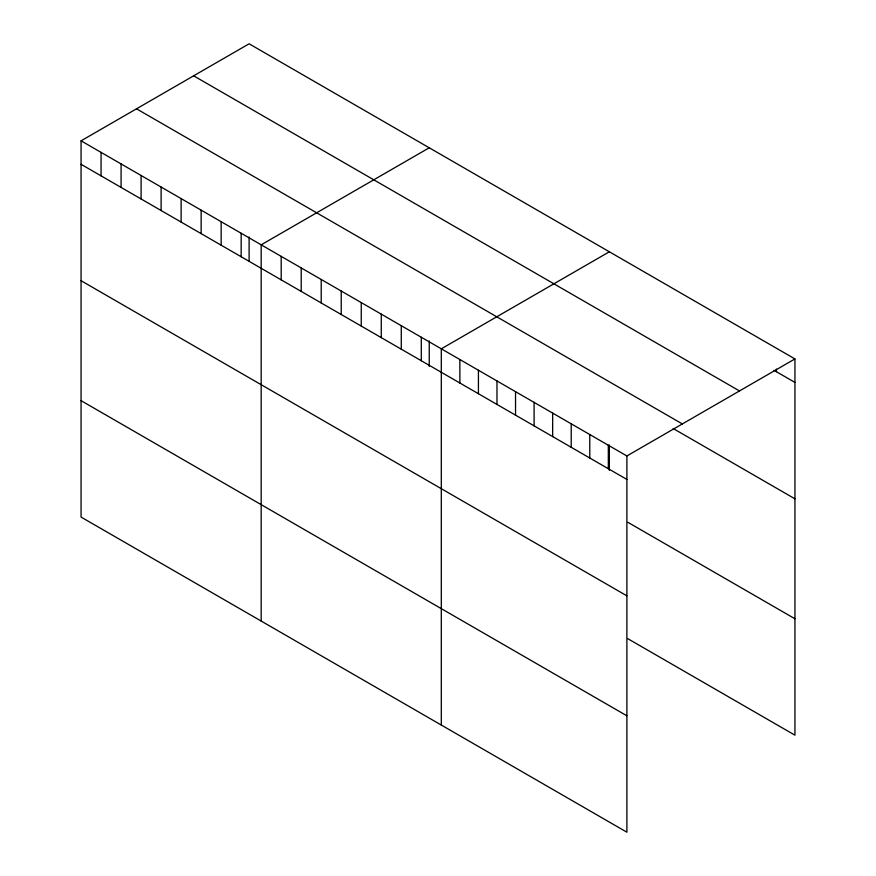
<?xml version="1.0" encoding="UTF-8"?>
<svg xmlns="http://www.w3.org/2000/svg" width="876" height="876" viewBox="0 0 876 876"><rect width="100%" height="100%" fill="white"/><g stroke="black" fill="none" stroke-linecap="round" stroke-linejoin="round"><path stroke-width="1.31" d="M81.063 140.828L626.887 455.958L626.887 832.2L81.063 517.07L81.063 140.828L249.112 43.8L794.937 358.93L794.937 735.172L627.917 638.746M429.24 147.792L261.179 244.82L261.179 621.062M609.357 251.784L441.307 348.812L441.307 725.054M626.887 455.958L794.937 358.93M774.066 370.362L794.937 382.418M193.651 75.818L739.486 390.948M136.514 108.81L682.349 423.94M673.151 428.506L794.937 498.827M81.063 164.305L626.887 479.435M627.917 522.337L794.937 618.763M81.063 280.714L626.887 595.844M81.063 400.66L626.887 715.791M776.388 369.092L776.388 371.698M609.357 444.986L609.357 470.303M608.327 445.238L608.327 468.726M589.767 434.529L589.767 458.006M571.218 423.809L571.218 447.297M552.657 413.1L552.657 436.576M534.097 402.38L534.097 425.867M515.537 391.671L515.537 415.147M496.977 380.95L496.977 404.438M478.427 370.241L478.427 393.718M459.867 359.521L459.867 383.009M429.24 340.994L429.24 366.31M421.29 337.26L421.29 360.737M401.274 325.708L401.274 349.185M381.268 314.145L381.268 337.632M361.251 302.592L361.251 326.069M341.235 291.04L341.235 314.517M321.218 279.488L321.218 302.965M301.213 267.925L301.213 291.412M281.196 256.372L281.196 279.849M249.112 237.002L249.112 260.982M241.163 233.268L241.163 256.745M221.157 221.705L221.157 245.192M201.141 210.152L201.141 233.629M181.124 198.6L181.124 222.077M161.118 187.048L161.118 210.525M141.102 175.485L141.102 198.972M121.085 163.932L121.085 187.42M101.069 152.38L101.069 175.857"/></g></svg>
